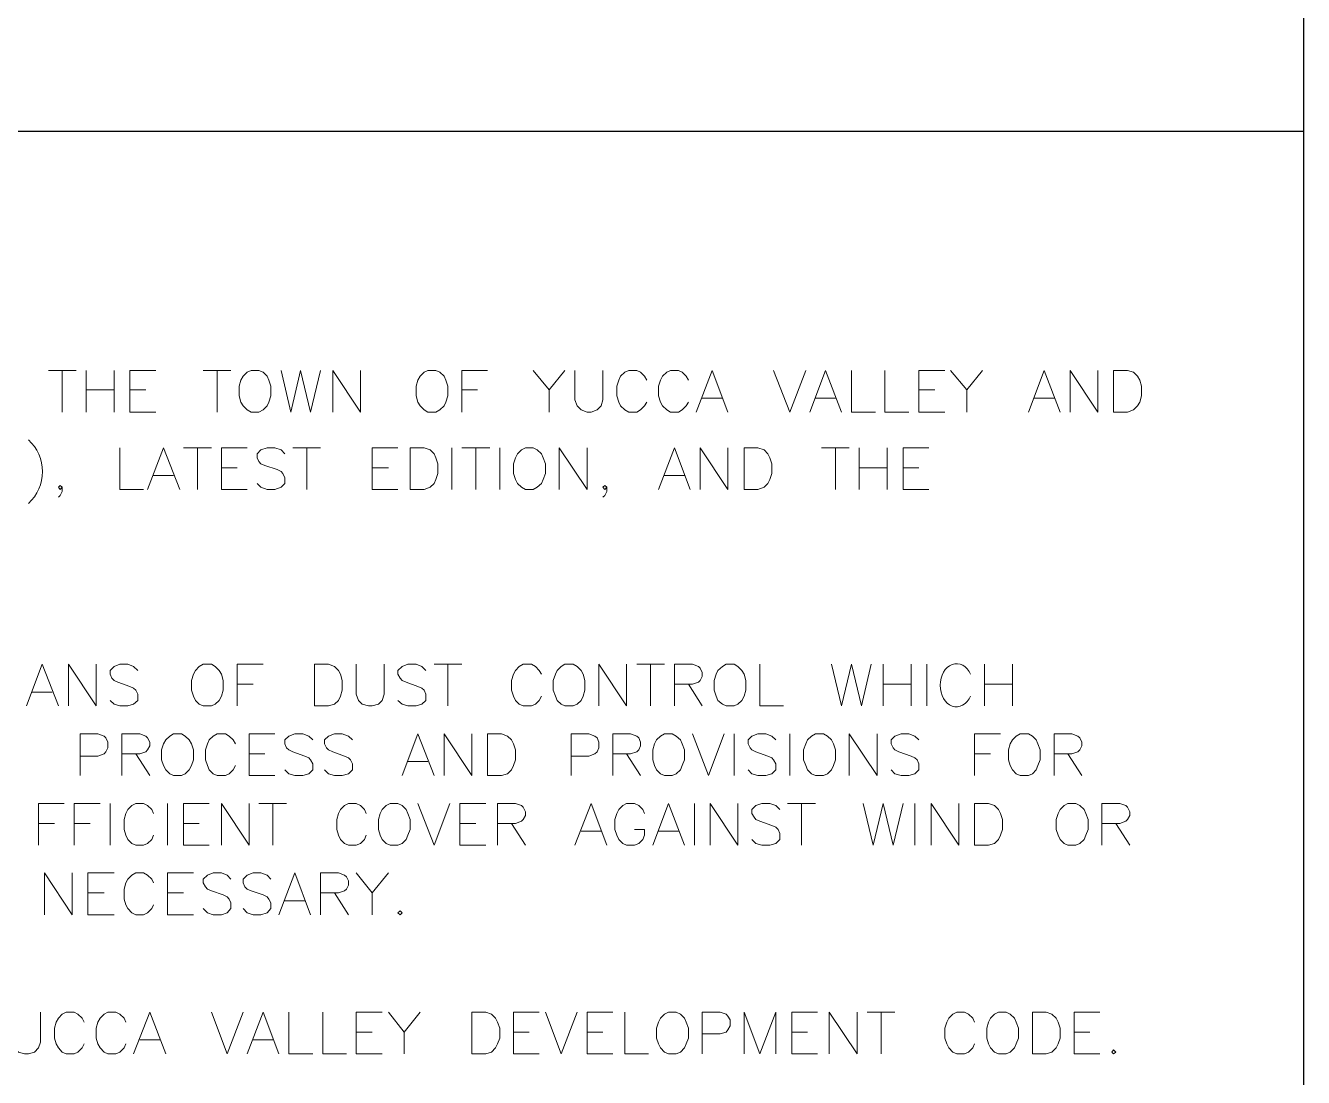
# Model space of a CAD drawing. Header units: millimetres. Extents: x -419 to 20046, y -14642 to 2638.
# Drawn here: x 3714.978 to 3717.427, y 925.468 to 927.484 of the extents above; entities that cross this region are included whole.
import ezdxf

# ---------------------------------------------------------------- set-up
doc = ezdxf.new("R2010")
doc.units = ezdxf.units.MM
doc.layers.add('PDF10_----TX03', color=7, linetype='Continuous')

msp = doc.modelspace()

# ---------------------------------------------------------------- linework, layer by layer
at = {"color": 1}
for points in [[(3682.9432, 934.9117), (3717.4272, 934.9117), (3717.4272, 911.9107), (3682.9432, 911.9107)], [(3717.4272, 913.7269), (3709.8049, 913.7269), (3709.8049, 927.2815), (3717.4272, 927.2815)]]:
    msp.add_lwpolyline(points, close=True, dxfattribs=at)
at = {"layer": 'PDF10_----TX03', "lineweight": 20}
for points in [[(3715.0216, 926.8231), (3715.0749, 926.8231)], [(3715.0483, 926.8231), (3715.0483, 926.7431)], [(3715.0941, 926.8231), (3715.0941, 926.7431)], [(3715.1475, 926.8231), (3715.1475, 926.7431)], [(3715.2275, 926.7431), (3715.1775, 926.7431), (3715.1775, 926.8231), (3715.2275, 926.8231)], [(3715.3183, 926.8231), (3715.3716, 926.8231)], [(3715.345, 926.8231), (3715.345, 926.7431)], [(3715.4675, 926.8231), (3715.4866, 926.7431), (3715.505, 926.8231), (3715.5242, 926.7431), (3715.5433, 926.8231)], [(3715.5667, 926.7431), (3715.5667, 926.8231), (3715.62, 926.7431), (3715.62, 926.8231)], [(3715.8142, 926.7431), (3715.8142, 926.8231), (3715.8633, 926.8231)], [(3715.9509, 926.8231), (3715.9817, 926.7856), (3715.9817, 926.7431)], [(3716.0117, 926.8231), (3715.9817, 926.7856)], [(3716.0309, 926.8231), (3716.0309, 926.7665), (3716.035, 926.7548), (3716.0425, 926.7473), (3716.0542, 926.7431), (3716.0617, 926.7431), (3716.0734, 926.7473), (3716.0809, 926.7548), (3716.0842, 926.7665), (3716.0842, 926.8231)], [(3716.1684, 926.804), (3716.1642, 926.8123), (3716.1567, 926.8198), (3716.1492, 926.8231), (3716.1342, 926.8231), (3716.1267, 926.8198), (3716.1184, 926.8123), (3716.115, 926.804), (3716.1109, 926.7931), (3716.1109, 926.774), (3716.115, 926.7623), (3716.1184, 926.7548), (3716.1267, 926.7473), (3716.1342, 926.7431), (3716.1492, 926.7431), (3716.1567, 926.7473), (3716.1642, 926.7548), (3716.1684, 926.7623)], [(3716.2484, 926.804), (3716.2442, 926.8123), (3716.2367, 926.8198), (3716.2292, 926.8231), (3716.2142, 926.8231), (3716.2067, 926.8198), (3716.1984, 926.8123), (3716.195, 926.804), (3716.1909, 926.7931), (3716.1909, 926.774), (3716.195, 926.7623), (3716.1984, 926.7548), (3716.2067, 926.7473), (3716.2142, 926.7431), (3716.2292, 926.7431), (3716.2367, 926.7473), (3716.2442, 926.7548), (3716.2484, 926.7623)], [(3716.2634, 926.7431), (3716.2942, 926.8231), (3716.3242, 926.7431)], [(3716.4117, 926.8231), (3716.4426, 926.7431), (3716.4734, 926.8231)], [(3716.4809, 926.7431), (3716.5109, 926.8231), (3716.5417, 926.7431)], [(3716.5609, 926.8231), (3716.5609, 926.7431), (3716.6067, 926.7431)], [(3716.6251, 926.8231), (3716.6251, 926.7431), (3716.6709, 926.7431)], [(3716.7401, 926.7431), (3716.6901, 926.7431), (3716.6901, 926.8231), (3716.7401, 926.8231)], [(3716.7509, 926.8231), (3716.7818, 926.7856), (3716.7818, 926.7431)], [(3716.8118, 926.8231), (3716.7818, 926.7856)], [(3716.9001, 926.7431), (3716.9301, 926.8231), (3716.9609, 926.7431)], [(3716.9801, 926.7431), (3716.9801, 926.8231), (3717.0334, 926.7431), (3717.0334, 926.8231)], [(3715.0941, 926.7856), (3715.1475, 926.7856)], [(3715.1775, 926.7856), (3715.2083, 926.7856)], [(3715.8142, 926.7856), (3715.8442, 926.7856)], [(3716.275, 926.7698), (3716.3134, 926.7698)], [(3716.4917, 926.7698), (3716.5301, 926.7698)], [(3716.6901, 926.7856), (3716.7209, 926.7856)], [(3716.9109, 926.7698), (3716.9493, 926.7698)], [(3715.1583, 926.6748), (3715.1583, 926.5948), (3715.2041, 926.5948)], [(3715.2116, 926.5948), (3715.2425, 926.6748), (3715.2733, 926.5948)], [(3715.2808, 926.6748), (3715.3341, 926.6748)], [(3715.3075, 926.6748), (3715.3075, 926.5948)], [(3715.4025, 926.5948), (3715.3533, 926.5948), (3715.3533, 926.6748), (3715.4025, 926.6748)], [(3715.475, 926.6631), (3715.4675, 926.6706), (3715.4558, 926.6748), (3715.4408, 926.6748), (3715.4291, 926.6706), (3715.4216, 926.6631), (3715.4216, 926.6556), (3715.425, 926.6481), (3715.4291, 926.644), (3715.4366, 926.6406), (3715.46, 926.6331), (3715.4675, 926.629), (3715.4708, 926.6256), (3715.475, 926.6173), (3715.475, 926.6065), (3715.4675, 926.599), (3715.4558, 926.5948), (3715.4408, 926.5948), (3715.4291, 926.599), (3715.4216, 926.6065)], [(3715.49, 926.6748), (3715.5433, 926.6748)], [(3715.5167, 926.6748), (3715.5167, 926.5948)], [(3715.6917, 926.5948), (3715.6425, 926.5948), (3715.6425, 926.6748), (3715.6917, 926.6748)], [(3715.795, 926.6748), (3715.795, 926.5948)], [(3715.8142, 926.6748), (3715.8675, 926.6748)], [(3715.8408, 926.6748), (3715.8408, 926.5948)], [(3715.8867, 926.6748), (3715.8867, 926.5948)], [(3716.0009, 926.5948), (3716.0009, 926.6748), (3716.0542, 926.5948), (3716.0542, 926.6748)], [(3716.1909, 926.5948), (3716.2217, 926.6748), (3716.2517, 926.5948)], [(3716.2709, 926.5948), (3716.2709, 926.6748), (3716.3242, 926.5948), (3716.3242, 926.6748)], [(3716.5034, 926.6748), (3716.5567, 926.6748)], [(3716.5301, 926.6748), (3716.5301, 926.5948)], [(3716.5759, 926.6748), (3716.5759, 926.5948)], [(3716.6292, 926.6748), (3716.6292, 926.5948)], [(3716.7092, 926.5948), (3716.6601, 926.5948), (3716.6601, 926.6748), (3716.7092, 926.6748)], [(3715.2233, 926.6215), (3715.2616, 926.6215)], [(3715.3533, 926.6365), (3715.3833, 926.6365)], [(3715.6425, 926.6365), (3715.6733, 926.6365)], [(3716.2025, 926.6215), (3716.2409, 926.6215)], [(3716.5759, 926.6365), (3716.6292, 926.6365)], [(3716.6601, 926.6365), (3716.6901, 926.6365)], [(3715.0483, 926.599), (3715.0441, 926.5948), (3715.0408, 926.599), (3715.0441, 926.6023), (3715.0483, 926.599), (3715.0483, 926.5906), (3715.0441, 926.5831), (3715.0408, 926.5798)], [(3716.0917, 926.599), (3716.0884, 926.5948), (3716.0842, 926.599), (3716.0884, 926.6023), (3716.0917, 926.599), (3716.0917, 926.5906), (3716.0884, 926.5831), (3716.0842, 926.5798)], [(3714.9799, 926.1798), (3715.0099, 926.2598), (3715.0408, 926.1798)], [(3715.0599, 926.1798), (3715.0599, 926.2598), (3715.1133, 926.1798), (3715.1133, 926.2598)], [(3715.1933, 926.2481), (3715.185, 926.2556), (3715.1741, 926.2598), (3715.1583, 926.2598), (3715.1475, 926.2556), (3715.14, 926.2481), (3715.14, 926.2406), (3715.1433, 926.2331), (3715.1475, 926.2289), (3715.155, 926.2256), (3715.1775, 926.2173), (3715.185, 926.2139), (3715.1891, 926.2098), (3715.1933, 926.2023), (3715.1933, 926.1906), (3715.185, 926.1831), (3715.1741, 926.1798), (3715.1583, 926.1798), (3715.1475, 926.1831), (3715.14, 926.1906)], [(3715.3833, 926.1798), (3715.3833, 926.2598), (3715.4333, 926.2598)], [(3715.6117, 926.2598), (3715.6117, 926.2023), (3715.6158, 926.1906), (3715.6233, 926.1831), (3715.635, 926.1798), (3715.6425, 926.1798), (3715.6542, 926.1831), (3715.6617, 926.1906), (3715.665, 926.2023), (3715.665, 926.2598)], [(3715.745, 926.2481), (3715.7375, 926.2556), (3715.7267, 926.2598), (3715.7108, 926.2598), (3715.7, 926.2556), (3715.6917, 926.2481), (3715.6917, 926.2406), (3715.6958, 926.2331), (3715.7, 926.2289), (3715.7075, 926.2256), (3715.73, 926.2173), (3715.7375, 926.2139), (3715.7417, 926.2098), (3715.745, 926.2023), (3715.745, 926.1906), (3715.7375, 926.1831), (3715.7267, 926.1798), (3715.7108, 926.1798), (3715.7, 926.1831), (3715.6917, 926.1906)], [(3715.7608, 926.2598), (3715.8142, 926.2598)], [(3715.7875, 926.2598), (3715.7875, 926.1798)], [(3715.9667, 926.2406), (3715.9625, 926.2481), (3715.955, 926.2556), (3715.9475, 926.2598), (3715.9317, 926.2598), (3715.9242, 926.2556), (3715.9167, 926.2481), (3715.9133, 926.2406), (3715.9092, 926.2289), (3715.9092, 926.2098), (3715.9133, 926.1989), (3715.9167, 926.1906), (3715.9242, 926.1831), (3715.9317, 926.1798), (3715.9475, 926.1798), (3715.955, 926.1831), (3715.9625, 926.1906), (3715.9667, 926.1989)], [(3716.0767, 926.1798), (3716.0767, 926.2598), (3716.13, 926.1798), (3716.13, 926.2598)], [(3716.1492, 926.2598), (3716.2025, 926.2598)], [(3716.1759, 926.2598), (3716.1759, 926.1798)], [(3716.2217, 926.1798), (3716.2217, 926.2598), (3716.2559, 926.2598), (3716.2675, 926.2556), (3716.2709, 926.2523), (3716.275, 926.2439), (3716.275, 926.2364), (3716.2709, 926.2289), (3716.2675, 926.2256), (3716.2559, 926.2214), (3716.2217, 926.2214)], [(3716.3851, 926.2598), (3716.3851, 926.1798), (3716.4309, 926.1798)], [(3716.5226, 926.2598), (3716.5417, 926.1798), (3716.5609, 926.2598), (3716.5801, 926.1798), (3716.5984, 926.2598)], [(3716.6217, 926.2598), (3716.6217, 926.1798)], [(3716.6751, 926.2598), (3716.6751, 926.1798)], [(3716.7051, 926.2598), (3716.7051, 926.1798)], [(3716.8159, 926.2598), (3716.8159, 926.1798)], [(3716.8693, 926.2598), (3716.8693, 926.1798)], [(3714.9908, 926.2064), (3715.0291, 926.2064)], [(3715.3833, 926.2214), (3715.4141, 926.2214)], [(3716.2484, 926.2214), (3716.275, 926.1798)], [(3716.6217, 926.2214), (3716.6751, 926.2214)], [(3716.8159, 926.2214), (3716.8693, 926.2214)], [(3715.0824, 926.0464), (3715.0824, 926.1264), (3715.1166, 926.1264), (3715.1283, 926.1222), (3715.1316, 926.1189), (3715.1358, 926.1106), (3715.1358, 926.0997), (3715.1316, 926.0922), (3715.1283, 926.0881), (3715.1166, 926.0839), (3715.0824, 926.0839)], [(3715.1625, 926.0464), (3715.1625, 926.1264), (3715.1966, 926.1264), (3715.2083, 926.1222), (3715.2116, 926.1189), (3715.2158, 926.1106), (3715.2158, 926.1031), (3715.2116, 926.0956), (3715.2083, 926.0922), (3715.1966, 926.0881), (3715.1625, 926.0881)], [(3715.38, 926.1072), (3715.3758, 926.1147), (3715.3683, 926.1222), (3715.3608, 926.1264), (3715.345, 926.1264), (3715.3375, 926.1222), (3715.33, 926.1147), (3715.3266, 926.1072), (3715.3225, 926.0956), (3715.3225, 926.0764), (3715.3266, 926.0656), (3715.33, 926.0572), (3715.3375, 926.0497), (3715.345, 926.0464), (3715.3608, 926.0464), (3715.3683, 926.0497), (3715.3758, 926.0572), (3715.38, 926.0656)], [(3715.4558, 926.0464), (3715.4066, 926.0464), (3715.4066, 926.1264), (3715.4558, 926.1264)], [(3715.5283, 926.1147), (3715.5208, 926.1222), (3715.5092, 926.1264), (3715.4941, 926.1264), (3715.4825, 926.1222), (3715.475, 926.1147), (3715.475, 926.1072), (3715.4783, 926.0997), (3715.4825, 926.0956), (3715.49, 926.0922), (3715.5133, 926.0839), (3715.5208, 926.0806), (3715.5242, 926.0764), (3715.5283, 926.0689), (3715.5283, 926.0572), (3715.5208, 926.0497), (3715.5092, 926.0464), (3715.4941, 926.0464), (3715.4825, 926.0497), (3715.475, 926.0572)], [(3715.6042, 926.1147), (3715.5967, 926.1222), (3715.585, 926.1264), (3715.57, 926.1264), (3715.5583, 926.1222), (3715.5508, 926.1147), (3715.5508, 926.1072), (3715.555, 926.0997), (3715.5583, 926.0956), (3715.5667, 926.0922), (3715.5892, 926.0839), (3715.5967, 926.0806), (3715.6008, 926.0764), (3715.6042, 926.0689), (3715.6042, 926.0572), (3715.5967, 926.0497), (3715.585, 926.0464), (3715.57, 926.0464), (3715.5583, 926.0497), (3715.5508, 926.0572)], [(3715.7, 926.0464), (3715.73, 926.1264), (3715.7608, 926.0464)], [(3715.78, 926.0464), (3715.78, 926.1264), (3715.8333, 926.0464), (3715.8333, 926.1264)], [(3716.0234, 926.0464), (3716.0234, 926.1264), (3716.0575, 926.1264), (3716.0692, 926.1222), (3716.0734, 926.1189), (3716.0767, 926.1106), (3716.0767, 926.0997), (3716.0734, 926.0922), (3716.0692, 926.0881), (3716.0575, 926.0839), (3716.0234, 926.0839)], [(3716.1034, 926.0464), (3716.1034, 926.1264), (3716.1375, 926.1264), (3716.1492, 926.1222), (3716.1534, 926.1189), (3716.1567, 926.1106), (3716.1567, 926.1031), (3716.1534, 926.0956), (3716.1492, 926.0922), (3716.1375, 926.0881), (3716.1034, 926.0881)], [(3716.2559, 926.1264), (3716.2867, 926.0464), (3716.3167, 926.1264)], [(3716.3359, 926.1264), (3716.3359, 926.0464)], [(3716.4159, 926.1147), (3716.4084, 926.1222), (3716.3967, 926.1264), (3716.3817, 926.1264), (3716.3701, 926.1222), (3716.3626, 926.1147), (3716.3626, 926.1072), (3716.3667, 926.0997), (3716.3701, 926.0956), (3716.3776, 926.0922), (3716.4009, 926.0839), (3716.4084, 926.0806), (3716.4117, 926.0764), (3716.4159, 926.0689), (3716.4159, 926.0572), (3716.4084, 926.0497), (3716.3967, 926.0464), (3716.3817, 926.0464), (3716.3701, 926.0497), (3716.3626, 926.0572)], [(3716.4426, 926.1264), (3716.4426, 926.0464)], [(3716.5567, 926.0464), (3716.5567, 926.1264), (3716.6101, 926.0464), (3716.6101, 926.1264)], [(3716.6901, 926.1147), (3716.6826, 926.1222), (3716.6709, 926.1264), (3716.6559, 926.1264), (3716.6442, 926.1222), (3716.6367, 926.1147), (3716.6367, 926.1072), (3716.6409, 926.0997), (3716.6442, 926.0956), (3716.6517, 926.0922), (3716.6751, 926.0839), (3716.6826, 926.0806), (3716.6867, 926.0764), (3716.6901, 926.0689), (3716.6901, 926.0572), (3716.6826, 926.0497), (3716.6709, 926.0464), (3716.6559, 926.0464), (3716.6442, 926.0497), (3716.6367, 926.0572)], [(3716.7968, 926.0464), (3716.7968, 926.1264), (3716.8468, 926.1264)], [(3716.9493, 926.0464), (3716.9493, 926.1264), (3716.9834, 926.1264), (3716.9951, 926.1222), (3716.9984, 926.1189), (3717.0026, 926.1106), (3717.0026, 926.1031), (3716.9984, 926.0956), (3716.9951, 926.0922), (3716.9834, 926.0881), (3716.9493, 926.0881)], [(3715.1891, 926.0881), (3715.2158, 926.0464)], [(3715.4066, 926.0881), (3715.4366, 926.0881)], [(3716.13, 926.0881), (3716.1567, 926.0464)], [(3716.7968, 926.0881), (3716.8276, 926.0881)], [(3716.9759, 926.0881), (3717.0026, 926.0464)], [(3715.7108, 926.0731), (3715.7492, 926.0731)], [(3715.0024, 925.9131), (3715.0024, 925.9931), (3715.0516, 925.9931)], [(3715.0708, 925.9131), (3715.0708, 925.9931), (3715.1208, 925.9931)], [(3715.14, 925.9931), (3715.14, 925.9131)], [(3715.2233, 925.9739), (3715.22, 925.9814), (3715.2116, 925.9889), (3715.2041, 925.9931), (3715.1891, 925.9931), (3715.1816, 925.9889), (3715.1741, 925.9814), (3715.17, 925.9739), (3715.1666, 925.9622), (3715.1666, 925.9431), (3715.17, 925.9322), (3715.1741, 925.9239), (3715.1816, 925.9164), (3715.1891, 925.9131), (3715.2041, 925.9131), (3715.2116, 925.9164), (3715.22, 925.9239), (3715.2233, 925.9322)], [(3715.25, 925.9931), (3715.25, 925.9131)], [(3715.33, 925.9131), (3715.2808, 925.9131), (3715.2808, 925.9931), (3715.33, 925.9931)], [(3715.3533, 925.9131), (3715.3533, 925.9931), (3715.4066, 925.9131), (3715.4066, 925.9931)], [(3715.425, 925.9931), (3715.4783, 925.9931)], [(3715.4516, 925.9931), (3715.4516, 925.9131)], [(3715.6308, 925.9739), (3715.6275, 925.9814), (3715.62, 925.9889), (3715.6117, 925.9931), (3715.5967, 925.9931), (3715.5892, 925.9889), (3715.5817, 925.9814), (3715.5775, 925.9739), (3715.5742, 925.9622), (3715.5742, 925.9431), (3715.5775, 925.9322), (3715.5817, 925.9239), (3715.5892, 925.9164), (3715.5967, 925.9131), (3715.6117, 925.9131), (3715.62, 925.9164), (3715.6275, 925.9239), (3715.6308, 925.9322)], [(3715.73, 925.9931), (3715.7608, 925.9131), (3715.7908, 925.9931)], [(3715.86, 925.9131), (3715.81, 925.9131), (3715.81, 925.9931), (3715.86, 925.9931)], [(3715.8825, 925.9131), (3715.8825, 925.9931), (3715.9167, 925.9931), (3715.9284, 925.9889), (3715.9317, 925.9856), (3715.9359, 925.9772), (3715.9359, 925.9697), (3715.9317, 925.9622), (3715.9284, 925.9589), (3715.9167, 925.9547), (3715.8825, 925.9547)], [(3716.0309, 925.9131), (3716.0617, 925.9931), (3716.0917, 925.9131)], [(3716.1642, 925.9739), (3716.1609, 925.9814), (3716.1534, 925.9889), (3716.145, 925.9931), (3716.13, 925.9931), (3716.1225, 925.9889), (3716.115, 925.9814), (3716.1109, 925.9739), (3716.1075, 925.9622), (3716.1075, 925.9431), (3716.1109, 925.9322), (3716.115, 925.9239), (3716.1225, 925.9164), (3716.13, 925.9131), (3716.145, 925.9131), (3716.1534, 925.9164), (3716.1609, 925.9239), (3716.1642, 925.9322), (3716.1642, 925.9431), (3716.145, 925.9431)], [(3716.18, 925.9131), (3716.21, 925.9931), (3716.2409, 925.9131)], [(3716.26, 925.9931), (3716.26, 925.9131)], [(3716.29, 925.9131), (3716.29, 925.9931), (3716.3434, 925.9131), (3716.3434, 925.9931)], [(3716.4234, 925.9814), (3716.4159, 925.9889), (3716.4042, 925.9931), (3716.3892, 925.9931), (3716.3776, 925.9889), (3716.3701, 925.9814), (3716.3701, 925.9739), (3716.3742, 925.9664), (3716.3776, 925.9622), (3716.3851, 925.9589), (3716.4084, 925.9506), (3716.4159, 925.9472), (3716.4201, 925.9431), (3716.4234, 925.9356), (3716.4234, 925.9239), (3716.4159, 925.9164), (3716.4042, 925.9131), (3716.3892, 925.9131), (3716.3776, 925.9164), (3716.3701, 925.9239)], [(3716.4384, 925.9931), (3716.4917, 925.9931)], [(3716.4651, 925.9931), (3716.4651, 925.9131)], [(3716.5834, 925.9931), (3716.6026, 925.9131), (3716.6217, 925.9931), (3716.6409, 925.9131), (3716.6601, 925.9931)], [(3716.6826, 925.9931), (3716.6826, 925.9131)], [(3716.7134, 925.9131), (3716.7134, 925.9931), (3716.7668, 925.9131), (3716.7668, 925.9931)], [(3717.0409, 925.9131), (3717.0409, 925.9931), (3717.0751, 925.9931), (3717.0868, 925.9889), (3717.0901, 925.9856), (3717.0943, 925.9772), (3717.0943, 925.9697), (3717.0901, 925.9622), (3717.0868, 925.9589), (3717.0751, 925.9547), (3717.0409, 925.9547)], [(3715.0024, 925.9547), (3715.0333, 925.9547)], [(3715.0708, 925.9547), (3715.1016, 925.9547)], [(3715.2808, 925.9547), (3715.3108, 925.9547)], [(3715.81, 925.9547), (3715.8408, 925.9547)], [(3715.9092, 925.9547), (3715.9359, 925.9131)], [(3716.0425, 925.9397), (3716.0809, 925.9397)], [(3716.1909, 925.9397), (3716.2292, 925.9397)], [(3717.0676, 925.9547), (3717.0943, 925.9131)], [(3715.0141, 925.7797), (3715.0141, 925.8597), (3715.0674, 925.7797), (3715.0674, 925.8597)], [(3715.1475, 925.7797), (3715.0975, 925.7797), (3715.0975, 925.8597), (3715.1475, 925.8597)], [(3715.2233, 925.8406), (3715.22, 925.8481), (3715.2116, 925.8556), (3715.2041, 925.8597), (3715.1891, 925.8597), (3715.1816, 925.8556), (3715.1741, 925.8481), (3715.17, 925.8406), (3715.1666, 925.8289), (3715.1666, 925.8097), (3715.17, 925.7989), (3715.1741, 925.7914), (3715.1816, 925.7831), (3715.1891, 925.7797), (3715.2041, 925.7797), (3715.2116, 925.7831), (3715.22, 925.7914), (3715.2233, 925.7989)], [(3715.3, 925.7797), (3715.25, 925.7797), (3715.25, 925.8597), (3715.3, 925.8597)], [(3715.3716, 925.8481), (3715.3641, 925.8556), (3715.3533, 925.8597), (3715.3375, 925.8597), (3715.3266, 925.8556), (3715.3183, 925.8481), (3715.3183, 925.8406), (3715.3225, 925.8331), (3715.3266, 925.8289), (3715.3341, 925.8256), (3715.3566, 925.8181), (3715.3641, 925.8139), (3715.3683, 925.8097), (3715.3716, 925.8022), (3715.3716, 925.7914), (3715.3641, 925.7831), (3715.3533, 925.7797), (3715.3375, 925.7797), (3715.3266, 925.7831), (3715.3183, 925.7914)], [(3715.4483, 925.8481), (3715.4408, 925.8556), (3715.4291, 925.8597), (3715.4141, 925.8597), (3715.4025, 925.8556), (3715.395, 925.8481), (3715.395, 925.8406), (3715.3983, 925.8331), (3715.4025, 925.8289), (3715.41, 925.8256), (3715.4333, 925.8181), (3715.4408, 925.8139), (3715.4441, 925.8097), (3715.4483, 925.8022), (3715.4483, 925.7914), (3715.4408, 925.7831), (3715.4291, 925.7797), (3715.4141, 925.7797), (3715.4025, 925.7831), (3715.395, 925.7914)], [(3715.4633, 925.7797), (3715.4941, 925.8597), (3715.5242, 925.7797)], [(3715.5433, 925.7797), (3715.5433, 925.8597), (3715.5775, 925.8597), (3715.5892, 925.8556), (3715.5933, 925.8522), (3715.5967, 925.8447), (3715.5967, 925.8364), (3715.5933, 925.8289), (3715.5892, 925.8256), (3715.5775, 925.8214), (3715.5433, 925.8214)], [(3715.6117, 925.8597), (3715.6425, 925.8214), (3715.6425, 925.7797)], [(3715.6733, 925.8597), (3715.6425, 925.8214)], [(3715.0975, 925.8214), (3715.1283, 925.8214)], [(3715.25, 925.8214), (3715.2808, 925.8214)], [(3715.57, 925.8214), (3715.5967, 925.7797)], [(3715.475, 925.8064), (3715.5133, 925.8064)], [(3714.9533, 925.593), (3714.9533, 925.5355), (3714.9566, 925.5247), (3714.9641, 925.5164), (3714.9758, 925.513), (3714.9833, 925.513), (3714.9949, 925.5164), (3715.0024, 925.5247), (3715.0066, 925.5355), (3715.0066, 925.593)], [(3715.09, 925.5739), (3715.0866, 925.5814), (3715.0783, 925.5889), (3715.0708, 925.593), (3715.0558, 925.593), (3715.0483, 925.5889), (3715.0408, 925.5814), (3715.0366, 925.5739), (3715.0333, 925.5622), (3715.0333, 925.543), (3715.0366, 925.5322), (3715.0408, 925.5247), (3715.0483, 925.5164), (3715.0558, 925.513), (3715.0708, 925.513), (3715.0783, 925.5164), (3715.0866, 925.5247), (3715.09, 925.5322)], [(3715.17, 925.5739), (3715.1666, 925.5814), (3715.1583, 925.5889), (3715.1508, 925.593), (3715.1358, 925.593), (3715.1283, 925.5889), (3715.1208, 925.5814), (3715.1166, 925.5739), (3715.1133, 925.5622), (3715.1133, 925.543), (3715.1166, 925.5322), (3715.1208, 925.5247), (3715.1283, 925.5164), (3715.1358, 925.513), (3715.1508, 925.513), (3715.1583, 925.5164), (3715.1666, 925.5247), (3715.17, 925.5322)], [(3715.185, 925.513), (3715.2158, 925.593), (3715.2466, 925.513)], [(3715.3341, 925.593), (3715.3641, 925.513), (3715.395, 925.593)], [(3715.4025, 925.513), (3715.4333, 925.593), (3715.4633, 925.513)], [(3715.4825, 925.593), (3715.4825, 925.513), (3715.5283, 925.513)], [(3715.5475, 925.593), (3715.5475, 925.513), (3715.5933, 925.513)], [(3715.6617, 925.513), (3715.6117, 925.513), (3715.6117, 925.593), (3715.6617, 925.593)], [(3715.6733, 925.593), (3715.7033, 925.5547), (3715.7033, 925.513)], [(3715.7342, 925.593), (3715.7033, 925.5547)], [(3715.9625, 925.513), (3715.9133, 925.513), (3715.9133, 925.593), (3715.9625, 925.593)], [(3715.9742, 925.593), (3716.0042, 925.513), (3716.035, 925.593)], [(3716.1034, 925.513), (3716.0542, 925.513), (3716.0542, 925.593), (3716.1034, 925.593)], [(3716.1267, 925.593), (3716.1267, 925.513), (3716.1717, 925.513)], [(3716.275, 925.513), (3716.275, 925.593), (3716.3092, 925.593), (3716.3209, 925.5889), (3716.3242, 925.5855), (3716.3284, 925.578), (3716.3284, 925.5664), (3716.3242, 925.5589), (3716.3209, 925.5547), (3716.3092, 925.5514), (3716.275, 925.5514)], [(3716.3551, 925.513), (3716.3551, 925.593), (3716.3851, 925.513), (3716.4159, 925.593), (3716.4159, 925.513)], [(3716.4959, 925.513), (3716.4467, 925.513), (3716.4467, 925.593), (3716.4959, 925.593)], [(3716.5184, 925.513), (3716.5184, 925.593), (3716.5717, 925.513), (3716.5717, 925.593)], [(3716.5909, 925.593), (3716.6442, 925.593)], [(3716.6176, 925.593), (3716.6176, 925.513)], [(3716.7968, 925.5739), (3716.7934, 925.5814), (3716.7851, 925.5889), (3716.7776, 925.593), (3716.7626, 925.593), (3716.7551, 925.5889), (3716.7476, 925.5814), (3716.7434, 925.5739), (3716.7401, 925.5622), (3716.7401, 925.543), (3716.7434, 925.5322), (3716.7476, 925.5247), (3716.7551, 925.5164), (3716.7626, 925.513), (3716.7776, 925.513), (3716.7851, 925.5164), (3716.7934, 925.5247), (3716.7968, 925.5322)], [(3717.0368, 925.513), (3716.9876, 925.513), (3716.9876, 925.593), (3717.0368, 925.593)], [(3715.6117, 925.5547), (3715.6425, 925.5547)], [(3715.9133, 925.5547), (3715.9434, 925.5547)], [(3716.0542, 925.5547), (3716.0842, 925.5547)], [(3716.4467, 925.5547), (3716.4767, 925.5547)], [(3716.9876, 925.5547), (3717.0176, 925.5547)], [(3715.1966, 925.5397), (3715.235, 925.5397)], [(3715.4141, 925.5397), (3715.4516, 925.5397)]]:
    msp.add_lwpolyline(points, dxfattribs=at)
for points in [[(3715.41, 926.8231), (3715.4025, 926.8198), (3715.395, 926.8123), (3715.3908, 926.804), (3715.3875, 926.7931), (3715.3875, 926.774), (3715.3908, 926.7623), (3715.395, 926.7548), (3715.4025, 926.7473), (3715.41, 926.7431), (3715.425, 926.7431), (3715.4333, 926.7473), (3715.4408, 926.7548), (3715.4441, 926.7623), (3715.4483, 926.774), (3715.4483, 926.7931), (3715.4441, 926.804), (3715.4408, 926.8123), (3715.4333, 926.8198), (3715.425, 926.8231)], [(3715.7492, 926.8231), (3715.7417, 926.8198), (3715.7342, 926.8123), (3715.73, 926.804), (3715.7267, 926.7931), (3715.7267, 926.774), (3715.73, 926.7623), (3715.7342, 926.7548), (3715.7417, 926.7473), (3715.7492, 926.7431), (3715.7642, 926.7431), (3715.7717, 926.7473), (3715.78, 926.7548), (3715.7833, 926.7623), (3715.7875, 926.774), (3715.7875, 926.7931), (3715.7833, 926.804), (3715.78, 926.8123), (3715.7717, 926.8198), (3715.7642, 926.8231)], [(3717.0634, 926.7431), (3717.0634, 926.8231), (3717.0901, 926.8231), (3717.1018, 926.8198), (3717.1093, 926.8123), (3717.1134, 926.804), (3717.1168, 926.7931), (3717.1168, 926.774), (3717.1134, 926.7623), (3717.1093, 926.7548), (3717.1018, 926.7473), (3717.0901, 926.7431)], [(3715.715, 926.5948), (3715.715, 926.6748), (3715.7417, 926.6748), (3715.7533, 926.6706), (3715.7608, 926.6631), (3715.7642, 926.6556), (3715.7683, 926.644), (3715.7683, 926.6256), (3715.7642, 926.614), (3715.7608, 926.6065), (3715.7533, 926.599), (3715.7417, 926.5948)], [(3715.9359, 926.6748), (3715.9284, 926.6706), (3715.9208, 926.6631), (3715.9167, 926.6556), (3715.9133, 926.644), (3715.9133, 926.6256), (3715.9167, 926.614), (3715.9208, 926.6065), (3715.9284, 926.599), (3715.9359, 926.5948), (3715.9509, 926.5948), (3715.9584, 926.599), (3715.9667, 926.6065), (3715.97, 926.614), (3715.9742, 926.6256), (3715.9742, 926.644), (3715.97, 926.6556), (3715.9667, 926.6631), (3715.9584, 926.6706), (3715.9509, 926.6748)], [(3716.3551, 926.5948), (3716.3551, 926.6748), (3716.3817, 926.6748), (3716.3934, 926.6706), (3716.4009, 926.6631), (3716.4042, 926.6556), (3716.4084, 926.644), (3716.4084, 926.6256), (3716.4042, 926.614), (3716.4009, 926.6065), (3716.3934, 926.599), (3716.3817, 926.5948)], [(3715.3183, 926.2598), (3715.3108, 926.2556), (3715.3033, 926.2481), (3715.3, 926.2406), (3715.2958, 926.2289), (3715.2958, 926.2098), (3715.3, 926.1989), (3715.3033, 926.1906), (3715.3108, 926.1831), (3715.3183, 926.1798), (3715.3341, 926.1798), (3715.3416, 926.1831), (3715.3491, 926.1906), (3715.3533, 926.1989), (3715.3566, 926.2098), (3715.3566, 926.2289), (3715.3533, 926.2406), (3715.3491, 926.2481), (3715.3416, 926.2556), (3715.3341, 926.2598)], [(3715.5317, 926.1798), (3715.5317, 926.2598), (3715.5583, 926.2598), (3715.57, 926.2556), (3715.5775, 926.2481), (3715.5817, 926.2406), (3715.585, 926.2289), (3715.585, 926.2098), (3715.5817, 926.1989), (3715.5775, 926.1906), (3715.57, 926.1831), (3715.5583, 926.1798)], [(3716.0117, 926.2598), (3716.0042, 926.2556), (3715.9967, 926.2481), (3715.9934, 926.2406), (3715.9892, 926.2289), (3715.9892, 926.2098), (3715.9934, 926.1989), (3715.9967, 926.1906), (3716.0042, 926.1831), (3716.0117, 926.1798), (3716.0275, 926.1798), (3716.035, 926.1831), (3716.0425, 926.1906), (3716.0467, 926.1989), (3716.05, 926.2098), (3716.05, 926.2289), (3716.0467, 926.2406), (3716.0425, 926.2481), (3716.035, 926.2556), (3716.0275, 926.2598)], [(3716.3209, 926.2598), (3716.3134, 926.2556), (3716.305, 926.2481), (3716.3017, 926.2406), (3716.2975, 926.2289), (3716.2975, 926.2098), (3716.3017, 926.1989), (3716.305, 926.1906), (3716.3134, 926.1831), (3716.3209, 926.1798), (3716.3359, 926.1798), (3716.3434, 926.1831), (3716.3509, 926.1906), (3716.3551, 926.1989), (3716.3584, 926.2098), (3716.3584, 926.2289), (3716.3551, 926.2406), (3716.3509, 926.2481), (3716.3434, 926.2556), (3716.3359, 926.2598)], [(3715.2616, 926.1264), (3715.2541, 926.1222), (3715.2466, 926.1147), (3715.2425, 926.1072), (3715.2383, 926.0956), (3715.2383, 926.0764), (3715.2425, 926.0656), (3715.2466, 926.0572), (3715.2541, 926.0497), (3715.2616, 926.0464), (3715.2766, 926.0464), (3715.2841, 926.0497), (3715.2916, 926.0572), (3715.2958, 926.0656), (3715.3, 926.0764), (3715.3, 926.0956), (3715.2958, 926.1072), (3715.2916, 926.1147), (3715.2841, 926.1222), (3715.2766, 926.1264)], [(3715.8633, 926.0464), (3715.8633, 926.1264), (3715.89, 926.1264), (3715.9017, 926.1222), (3715.9092, 926.1147), (3715.9133, 926.1072), (3715.9167, 926.0956), (3715.9167, 926.0764), (3715.9133, 926.0656), (3715.9092, 926.0572), (3715.9017, 926.0497), (3715.89, 926.0464)], [(3716.2025, 926.1264), (3716.195, 926.1222), (3716.1875, 926.1147), (3716.1834, 926.1072), (3716.18, 926.0956), (3716.18, 926.0764), (3716.1834, 926.0656), (3716.1875, 926.0572), (3716.195, 926.0497), (3716.2025, 926.0464), (3716.2175, 926.0464), (3716.225, 926.0497), (3716.2334, 926.0572), (3716.2367, 926.0656), (3716.2409, 926.0764), (3716.2409, 926.0956), (3716.2367, 926.1072), (3716.2334, 926.1147), (3716.225, 926.1222), (3716.2175, 926.1264)], [(3716.4917, 926.1264), (3716.4842, 926.1222), (3716.4767, 926.1147), (3716.4734, 926.1072), (3716.4692, 926.0956), (3716.4692, 926.0764), (3716.4734, 926.0656), (3716.4767, 926.0572), (3716.4842, 926.0497), (3716.4917, 926.0464), (3716.5076, 926.0464), (3716.5151, 926.0497), (3716.5226, 926.0572), (3716.5267, 926.0656), (3716.5301, 926.0764), (3716.5301, 926.0956), (3716.5267, 926.1072), (3716.5226, 926.1147), (3716.5151, 926.1222), (3716.5076, 926.1264)], [(3716.8843, 926.1264), (3716.8768, 926.1222), (3716.8693, 926.1147), (3716.8651, 926.1072), (3716.8618, 926.0956), (3716.8618, 926.0764), (3716.8651, 926.0656), (3716.8693, 926.0572), (3716.8768, 926.0497), (3716.8843, 926.0464), (3716.9001, 926.0464), (3716.9076, 926.0497), (3716.9151, 926.0572), (3716.9184, 926.0656), (3716.9226, 926.0764), (3716.9226, 926.0956), (3716.9184, 926.1072), (3716.9151, 926.1147), (3716.9076, 926.1222), (3716.9001, 926.1264)], [(3715.6767, 925.9931), (3715.6692, 925.9889), (3715.6617, 925.9814), (3715.6575, 925.9739), (3715.6542, 925.9622), (3715.6542, 925.9431), (3715.6575, 925.9322), (3715.6617, 925.9239), (3715.6692, 925.9164), (3715.6767, 925.9131), (3715.6917, 925.9131), (3715.7, 925.9164), (3715.7075, 925.9239), (3715.7108, 925.9322), (3715.715, 925.9431), (3715.715, 925.9622), (3715.7108, 925.9739), (3715.7075, 925.9814), (3715.7, 925.9889), (3715.6917, 925.9931)], [(3716.7968, 925.9131), (3716.7968, 925.9931), (3716.8234, 925.9931), (3716.8351, 925.9889), (3716.8426, 925.9814), (3716.8468, 925.9739), (3716.8501, 925.9622), (3716.8501, 925.9431), (3716.8468, 925.9322), (3716.8426, 925.9239), (3716.8351, 925.9164), (3716.8234, 925.9131)], [(3716.9759, 925.9931), (3716.9684, 925.9889), (3716.9609, 925.9814), (3716.9568, 925.9739), (3716.9534, 925.9622), (3716.9534, 925.9431), (3716.9568, 925.9322), (3716.9609, 925.9239), (3716.9684, 925.9164), (3716.9759, 925.9131), (3716.9909, 925.9131), (3716.9984, 925.9164), (3717.0068, 925.9239), (3717.0101, 925.9322), (3717.0143, 925.9431), (3717.0143, 925.9622), (3717.0101, 925.9739), (3717.0068, 925.9814), (3716.9984, 925.9889), (3716.9909, 925.9931)], [(3715.6958, 925.7872), (3715.6917, 925.7831), (3715.6958, 925.7797), (3715.7, 925.7831)], [(3715.8333, 925.513), (3715.8333, 925.593), (3715.86, 925.593), (3715.8708, 925.5889), (3715.8783, 925.5814), (3715.8825, 925.5739), (3715.8867, 925.5622), (3715.8867, 925.543), (3715.8825, 925.5322), (3715.8783, 925.5247), (3715.8708, 925.5164), (3715.86, 925.513)], [(3716.21, 925.593), (3716.2025, 925.5889), (3716.195, 925.5814), (3716.1909, 925.5739), (3716.1875, 925.5622), (3716.1875, 925.543), (3716.1909, 925.5322), (3716.195, 925.5247), (3716.2025, 925.5164), (3716.21, 925.513), (3716.225, 925.513), (3716.2334, 925.5164), (3716.2409, 925.5247), (3716.2442, 925.5322), (3716.2484, 925.543), (3716.2484, 925.5622), (3716.2442, 925.5739), (3716.2409, 925.5814), (3716.2334, 925.5889), (3716.225, 925.593)], [(3716.8426, 925.593), (3716.8351, 925.5889), (3716.8276, 925.5814), (3716.8234, 925.5739), (3716.8201, 925.5622), (3716.8201, 925.543), (3716.8234, 925.5322), (3716.8276, 925.5247), (3716.8351, 925.5164), (3716.8426, 925.513), (3716.8576, 925.513), (3716.8651, 925.5164), (3716.8734, 925.5247), (3716.8768, 925.5322), (3716.8809, 925.543), (3716.8809, 925.5622), (3716.8768, 925.5739), (3716.8734, 925.5814), (3716.8651, 925.5889), (3716.8576, 925.593)], [(3716.9076, 925.513), (3716.9076, 925.593), (3716.9343, 925.593), (3716.9451, 925.5889), (3716.9534, 925.5814), (3716.9568, 925.5739), (3716.9609, 925.5622), (3716.9609, 925.543), (3716.9568, 925.5322), (3716.9534, 925.5247), (3716.9451, 925.5164), (3716.9343, 925.513)], [(3717.0634, 925.5205), (3717.0601, 925.5164), (3717.0634, 925.513), (3717.0676, 925.5164)]]:
    msp.add_lwpolyline(points, close=True, dxfattribs=at)
msp.add_arc((3714.9283, 926.629), 0.082, 312.117, 47.883, dxfattribs=at)
msp.add_ellipse((3716.7622, 926.2196), major_axis=(0.0003, 0.0413), ratio=0.758892, start_param=5.250474, end_param=10.474903, dxfattribs=at)

doc.saveas('drawing.dxf')
